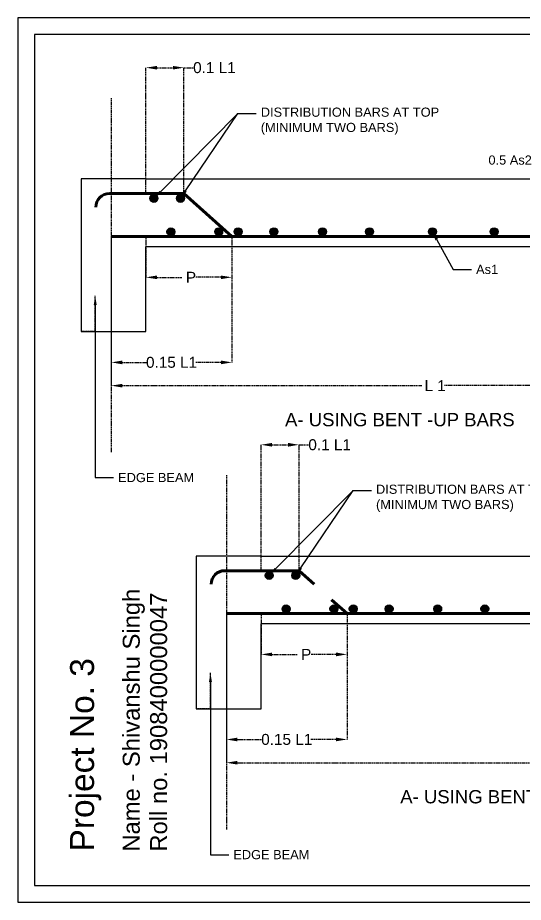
# Model space of a CAD drawing. Header units: millimetres. Extents: x 955 to 145987, y 2368 to 73967.
# Drawn here: x 42184 to 48188, y 33669 to 44169 of the extents above; entities that cross this region are included whole.
import ezdxf
from ezdxf import colors
from ezdxf.entities.mleader import LeaderData, LeaderLine
from ezdxf.math import Vec2, Vec3

# ---------------------------------------------------------------- set-up
doc = ezdxf.new("R2010")
doc.units = ezdxf.units.MM
doc.linetypes.add('HIDDENX2', pattern=[19.05, 12.7, -6.35])
doc.styles.get("Standard").update_dxf_attribs({"font": 'arial.ttf'})
doc.dimstyles.new('beam 2', dxfattribs={"dimtxt": 130, "dimasz": 130, "dimexe": 0.18, "dimexo": 0.0625, "dimgap": 0.09, "dimtad": 0, "dimtih": 1, "dimtoh": 1, "dimdec": 4, "dimzin": 0, "dimdsep": 46, "dimtxsty": 'Standard', "dimcen": 0.09, "dimadec": 0, "dimazin": 0, "dimtfac": 1, "dimtdec": 4, "dimtofl": 0, "dimtmove": 0, "dimatfit": 3, "dimfxl": 1, "dimtolj": 1, "dimtzin": 0, "dimarcsym": 0})

# ---------------------------------------------------------------- blocks, each defined once
blk = doc.blocks.new('*D32')
at = {"color": 0, "linetype": 'HIDDENX2', "lineweight": -2, "transparency": 16777216}
for p, q in [((43295, 41572), (43295, 39802)), ((50938, 41572), (50938, 39802)), ((43425, 39802), (46981, 39802)), ((50808, 39802), (47251, 39802))]:
    blk.add_line(p, q, dxfattribs=at)
at = {"color": 0, "linetype": 'HIDDENX2', "transparency": 16777216}
for points in [[(43425, 39823), (43425, 39780), (43295, 39802)], [(50808, 39823), (50808, 39780), (50938, 39802)]]:
    blk.add_solid(points, dxfattribs=at)
at = {"layer": 'DEFPOINTS', "color": 0, "linetype": 'HIDDENX2', "transparency": 16777216}
for p in [(43295, 41572), (50938, 41572), (50938, 39802)]:
    blk.add_point(p, dxfattribs=at)
at = {"color": 0, "linetype": 'HIDDENX2', "transparency": 16777216, "insert": (47116, 39802), "char_height": 130, "attachment_point": 5}
blk.add_mtext('\\A1; L 1 ', dxfattribs=at)
blk = doc.blocks.new('*D33')
at = {"color": 0, "linetype": 'HIDDENX2', "lineweight": -2, "transparency": 16777216}
for p, q in [((43295, 41572), (43295, 40077)), ((44727, 41572), (44727, 40078)), ((43425, 40078), (43729, 40078)), ((44597, 40078), (44294, 40078))]:
    blk.add_line(p, q, dxfattribs=at)
at = {"color": 0, "linetype": 'HIDDENX2', "transparency": 16777216}
for points in [[(43425, 40099), (43425, 40056), (43295, 40078)], [(44597, 40100), (44597, 40056), (44727, 40078)]]:
    blk.add_solid(points, dxfattribs=at)
at = {"layer": 'DEFPOINTS', "color": 0, "linetype": 'HIDDENX2', "transparency": 16777216}
for p in [(43295, 41572), (44727, 41572), (44727, 40078)]:
    blk.add_point(p, dxfattribs=at)
at = {"color": 0, "linetype": 'HIDDENX2', "transparency": 16777216, "insert": (44011, 40078), "char_height": 130, "attachment_point": 5}
blk.add_mtext('\\A1;0.15 L1', dxfattribs=at)
blk = doc.blocks.new('*D34')
at = {"color": 0, "linetype": 'HIDDENX2', "lineweight": -2, "transparency": 16777216}
for p, q in [((43707, 41572), (43707, 41087)), ((44727, 41572), (44727, 41088)), ((43837, 41087), (44135, 41087)), ((44597, 41088), (44299, 41088))]:
    blk.add_line(p, q, dxfattribs=at)
at = {"color": 0, "linetype": 'HIDDENX2', "transparency": 16777216}
for points in [[(43837, 41109), (43837, 41066), (43707, 41087)], [(44597, 41109), (44597, 41066), (44727, 41088)]]:
    blk.add_solid(points, dxfattribs=at)
at = {"layer": 'DEFPOINTS', "color": 0, "linetype": 'HIDDENX2', "transparency": 16777216}
for p in [(43707, 41572), (44727, 41572), (44727, 41088)]:
    blk.add_point(p, dxfattribs=at)
at = {"color": 0, "linetype": 'HIDDENX2', "transparency": 16777216, "insert": (44217, 41088), "char_height": 130, "attachment_point": 5}
blk.add_mtext('\\A1; P ', dxfattribs=at)
blk = doc.blocks.new('*D35')
at = {"color": 0, "linetype": 'HIDDENX2', "lineweight": -2, "transparency": 16777216}
for p, q in [((43707, 42081), (43707, 43576)), ((43837, 43576), (44027, 43576)), ((44157, 42081), (44157, 43576)), ((44157, 43576), (44287, 43576))]:
    blk.add_line(p, q, dxfattribs=at)
at = {"color": 0, "linetype": 'HIDDENX2', "transparency": 16777216}
for points in [[(43837, 43597), (43837, 43554), (43707, 43576)], [(44027, 43597), (44027, 43554), (44157, 43576)]]:
    blk.add_solid(points, dxfattribs=at)
at = {"layer": 'DEFPOINTS', "color": 0, "linetype": 'HIDDENX2', "transparency": 16777216}
for p in [(44157, 43576), (43707, 42081), (44157, 42081)]:
    blk.add_point(p, dxfattribs=at)
at = {"color": 0, "linetype": 'HIDDENX2', "transparency": 16777216, "insert": (44520, 43576), "char_height": 130, "attachment_point": 5}
blk.add_mtext('\\A1;0.1 L1', dxfattribs=at)
blk = doc.blocks.new('*D56')
at = {"color": 0, "linetype": 'HIDDENX2', "lineweight": -2, "transparency": 16777216}
for p, q in [((44663, 37096), (44663, 35326)), ((52306, 37096), (52306, 35326)), ((44793, 35326), (48349, 35326)), ((52176, 35326), (48619, 35326))]:
    blk.add_line(p, q, dxfattribs=at)
at = {"color": 0, "linetype": 'HIDDENX2', "transparency": 16777216}
for points in [[(44793, 35348), (44793, 35304), (44663, 35326)], [(52176, 35348), (52176, 35304), (52306, 35326)]]:
    blk.add_solid(points, dxfattribs=at)
at = {"layer": 'DEFPOINTS', "color": 0, "linetype": 'HIDDENX2', "transparency": 16777216}
for p in [(44663, 37096), (52306, 37096), (52306, 35326)]:
    blk.add_point(p, dxfattribs=at)
at = {"color": 0, "linetype": 'HIDDENX2', "transparency": 16777216, "insert": (48484, 35326), "char_height": 130, "attachment_point": 5}
blk.add_mtext('\\A1; L 1 ', dxfattribs=at)
blk = doc.blocks.new('*D61')
at = {"color": 0, "linetype": 'HIDDENX2', "lineweight": -2, "transparency": 16777216}
for p, q in [((44663, 37096), (44663, 35602)), ((46095, 37097), (46095, 35602)), ((44793, 35602), (45097, 35602)), ((45965, 35602), (45662, 35602))]:
    blk.add_line(p, q, dxfattribs=at)
at = {"color": 0, "linetype": 'HIDDENX2', "transparency": 16777216}
for points in [[(44793, 35624), (44793, 35580), (44663, 35602)], [(45965, 35624), (45965, 35581), (46095, 35602)]]:
    blk.add_solid(points, dxfattribs=at)
at = {"layer": 'DEFPOINTS', "color": 0, "linetype": 'HIDDENX2', "transparency": 16777216}
for p in [(44663, 37096), (46095, 37097), (46095, 35602)]:
    blk.add_point(p, dxfattribs=at)
at = {"color": 0, "linetype": 'HIDDENX2', "transparency": 16777216, "insert": (45379, 35602), "char_height": 130, "attachment_point": 5}
blk.add_mtext('\\A1;0.15 L1', dxfattribs=at)
blk = doc.blocks.new('*D62')
at = {"color": 0, "linetype": 'HIDDENX2', "lineweight": -2, "transparency": 16777216}
for p, q in [((45075, 37096), (45075, 36612)), ((46095, 37097), (46095, 36612)), ((45205, 36612), (45503, 36612)), ((45965, 36612), (45667, 36612))]:
    blk.add_line(p, q, dxfattribs=at)
at = {"color": 0, "linetype": 'HIDDENX2', "transparency": 16777216}
for points in [[(45205, 36633), (45205, 36590), (45075, 36612)], [(45965, 36634), (45965, 36590), (46095, 36612)]]:
    blk.add_solid(points, dxfattribs=at)
at = {"layer": 'DEFPOINTS', "color": 0, "linetype": 'HIDDENX2', "transparency": 16777216}
for p in [(45075, 37096), (46095, 37097), (46095, 36612)]:
    blk.add_point(p, dxfattribs=at)
at = {"color": 0, "linetype": 'HIDDENX2', "transparency": 16777216, "insert": (45585, 36612), "char_height": 130, "attachment_point": 5}
blk.add_mtext('\\A1; P ', dxfattribs=at)
blk = doc.blocks.new('*D63')
at = {"color": 0, "linetype": 'HIDDENX2', "lineweight": -2, "transparency": 16777216}
for p, q in [((45075, 37606), (45075, 39100)), ((45205, 39100), (45395, 39100)), ((45525, 37606), (45525, 39100)), ((45525, 39100), (45655, 39100))]:
    blk.add_line(p, q, dxfattribs=at)
at = {"color": 0, "linetype": 'HIDDENX2', "transparency": 16777216}
for points in [[(45205, 39122), (45205, 39078), (45075, 39100)], [(45395, 39122), (45395, 39078), (45525, 39100)]]:
    blk.add_solid(points, dxfattribs=at)
at = {"layer": 'DEFPOINTS', "color": 0, "linetype": 'HIDDENX2', "transparency": 16777216}
for p in [(45525, 39100), (45075, 37605), (45525, 37605)]:
    blk.add_point(p, dxfattribs=at)
at = {"color": 0, "linetype": 'HIDDENX2', "transparency": 16777216, "insert": (45888, 39100), "char_height": 130, "attachment_point": 5}
blk.add_mtext('\\A1;0.1 L1', dxfattribs=at)

msp = doc.modelspace()

# ---------------------------------------------------------------- hatches: boundary and pattern name
h = msp.add_hatch(color=256)
h.dxf.hatch_style = 1
h.paths.add_polyline_path([(43849.16963, 42024.14076, 1), (43754.87243, 42024.14076, 1)])
h = msp.add_hatch(color=256)
h.dxf.hatch_style = 1
h.paths.add_polyline_path([(44164.87626, 42024.14076, 1), (44070.57907, 42024.14076, 1)])
h = msp.add_hatch(color=256)
h.dxf.hatch_style = 1
h.paths.add_polyline_path([(44050.25686, 41627.63895, 1), (43955.95967, 41627.63895, 1)])
h = msp.add_hatch(color=256)
h.dxf.hatch_style = 1
h.paths.add_polyline_path([(44617.94866, 41628.55521, 1), (44523.65147, 41628.55521, 1)])
h = msp.add_hatch(color=256)
h.dxf.hatch_style = 1
h.paths.add_polyline_path([(44848.31292, 41628.55521, 1), (44754.01573, 41628.55521, 1)])
h = msp.add_hatch(color=256)
h.dxf.hatch_style = 1
h.paths.add_polyline_path([(45273.35117, 41628.55521, 1), (45179.05398, 41628.55521, 1)])
h = msp.add_hatch(color=256)
h.dxf.hatch_style = 1
h.paths.add_polyline_path([(45850.31742, 41628.64203, 1), (45756.02022, 41628.64203, 1)])
h = msp.add_hatch(color=256)
h.dxf.hatch_style = 1
h.paths.add_polyline_path([(46410.15531, 41628.64203, 1), (46315.85812, 41628.64203, 1)])
h = msp.add_hatch(color=256)
h.dxf.hatch_style = 1
h.paths.add_polyline_path([(47155.52131, 41628.64203, 1), (47061.22412, 41628.64203, 1)])
h = msp.add_hatch(color=256)
h.dxf.hatch_style = 1
h.paths.add_polyline_path([(47887.86759, 41628.64203, 1), (47793.5704, 41628.64203, 1)])
h = msp.add_hatch(color=256)
h.dxf.hatch_style = 1
h.paths.add_polyline_path([(45217.11662, 37548.4761, 1), (45122.81942, 37548.4761, 1)])
h = msp.add_hatch(color=256)
h.dxf.hatch_style = 1
h.paths.add_polyline_path([(45532.82325, 37548.4761, 1), (45438.52606, 37548.4761, 1)])
h = msp.add_hatch(color=256)
h.dxf.hatch_style = 1
h.paths.add_polyline_path([(45418.20385, 37151.97429, 1), (45323.90666, 37151.97429, 1)])
h = msp.add_hatch(color=256)
h.dxf.hatch_style = 1
h.paths.add_polyline_path([(45985.89565, 37152.89055, 1), (45891.59846, 37152.89055, 1)])
h = msp.add_hatch(color=256)
h.dxf.hatch_style = 1
h.paths.add_polyline_path([(46216.25991, 37152.89055, 1), (46121.96272, 37152.89055, 1)])
h = msp.add_hatch(color=256)
h.dxf.hatch_style = 1
h.paths.add_polyline_path([(46641.29816, 37152.89055, 1), (46547.00097, 37152.89055, 1)])
h = msp.add_hatch(color=256)
h.dxf.hatch_style = 1
h.paths.add_polyline_path([(47218.26441, 37152.97737, 1), (47123.96721, 37152.97737, 1)])
h = msp.add_hatch(color=256)
h.dxf.hatch_style = 1
h.paths.add_polyline_path([(47778.1023, 37152.97737, 1), (47683.80511, 37152.97737, 1)])

# ---------------------------------------------------------------- linework, layer by layer
at = {"linetype": 'HIDDENX2'}
for p, q in [((43294.91064, 43214.55603), (43295.90339, 39010.56841)), ((43104.94366, 40443.07546), (43104.94366, 40868.58981)), ((43104.94366, 40443.07546), (42937.28273, 40443.07546)), ((42937.28273, 40443.07546), (43104.94366, 40443.07546)), ((44662.85763, 38738.89137), (44663.85038, 34534.90375)), ((44472.89065, 35967.4108), (44472.89065, 36392.92514)), ((44472.89065, 35967.4108), (44305.22972, 35967.4108)), ((44305.22972, 35967.4108), (44472.89065, 35967.4108))]:
    msp.add_line(p, q, dxfattribs=at)
for p, q in [((43707.2766, 42254.82574), (42937.28273, 42254.82574)), ((42937.28273, 42254.82574), (42937.28273, 40443.07546)), ((43707.2766, 42254.82574), (54523.30814, 42254.82574)), ((43707.2766, 40443.07546), (43707.2766, 41449.33899)), ((50393.69341, 41449.33899), (43707.2766, 41449.33899)), ((42937.28273, 40443.07546), (43707.2766, 40443.07546)), ((45075.22359, 37779.16108), (44305.22972, 37779.16108)), ((44305.22972, 37779.16108), (44305.22972, 35967.4108)), ((45075.22359, 37779.16108), (55891.25513, 37779.16108)), ((45075.22359, 35967.4108), (45075.22359, 36973.67432)), ((51761.6404, 36973.67432), (45075.22359, 36973.67432)), ((44305.22972, 35967.4108), (45075.22359, 35967.4108))]:
    msp.add_line(p, q)
at = {"color": 240, "linetype": 'Continuous', "lineweight": 100, "true_color": 0xed1f24}
for p, q in [((43273.30962, 42081.13054), (44157.4945, 42081.13054)), ((44157.4945, 42081.13054), (44727.42798, 41571.91428)), ((43294.92252, 41571.91428), (54523.30814, 41575.77089)), ((44641.25661, 37605.46588), (45525.44149, 37605.46588)), ((45525.44149, 37605.46588), (45703.53259, 37446.34752)), ((45911.16079, 37260.83875), (46095.37497, 37096.24961)), ((44662.86952, 37096.24961), (55891.25513, 37100.10623))]:
    msp.add_line(p, q, dxfattribs=at)
for points in [[(42184.4002, 33669.3524), (57034.4002, 33669.3524), (57034.4002, 44169.3524), (42184.4002, 44169.3524)], [(42384.4002, 33869.3524), (56834.4002, 33869.3524), (56834.4002, 43969.3524), (42384.4002, 43969.3524)]]:
    msp.add_lwpolyline(points, close=True)
at = {"lineweight": -2}
for centre in [(43802.02103, 42024.14076), (44117.72766, 42024.14076), (44003.10827, 41627.63895), (44570.80006, 41628.55521), (44801.16433, 41628.55521), (45226.20257, 41628.55521), (45803.16882, 41628.64203), (46363.00671, 41628.64203), (47108.37271, 41628.64203), (47840.71899, 41628.64203), (45169.96802, 37548.4761), (45485.67465, 37548.4761), (45371.05526, 37151.97429), (45938.74705, 37152.89055), (46169.11132, 37152.89055), (46594.14956, 37152.89055), (47171.11581, 37152.97737), (47730.9537, 37152.97737)]:
    msp.add_circle(centre, 47.1486, dxfattribs=at)
at = {"color": 240, "lineweight": 100, "true_color": 0xed1f24}
for centre in [(43273.30962, 41920.85047), (44641.25661, 37445.18581)]:
    msp.add_arc(centre, 160.28007, 90, 180.051038247, dxfattribs=at)

# ---------------------------------------------------------------- texts
for s, height, p in [('Name - Shivanshu Singh', 201.9834745, (43633.72692, 34270.89236)), ('Roll no. 1908400000047', 201.9834745, (43958.1956, 34270.89236)), ('Project No. 3', 284.172618, (43090.65208, 34273.27765))]:
    msp.add_text(s, height=height, rotation=90).set_placement(p)
at = {"linetype": 'HIDDENX2', "char_height": 157.5299687, "attachment_point": 1}
for insert in [(45358.69678, 39476.98286), (46726.64377, 35001.3182)]:
    msp.add_mtext_dynamic_manual_height_columns('A- USING BENT -UP BARS', width=3104.3734207, gutter_width=787.64984, heights=[158.45735], dxfattribs=dict(at, insert=insert))

# ---------------------------------------------------------------- dimensions: what is measured, and where the dimension line sits
at = {"linetype": 'HIDDENX2'}
for base, p1, p2, text, picture, middle in [((44157.4945, 43575.77652), (43707.2766, 42081.13054), (44157.4945, 42081.13054), '0.1 L1', '*D35', (44519.60701, 43575.77652)), ((50937.61635, 39801.68912), (43294.92252, 41571.91428), (50937.61635, 41571.91428), ' L 1 ', '*D32', (47116.26944, 39801.68912)), ((45525.44149, 39100.11186), (45075.22359, 37605.46588), (45525.44149, 37605.46588), '0.1 L1', '*D63', (45887.554, 39100.11186)), ((52305.56334, 35326.02446), (44662.86952, 37096.24961), (52305.56334, 37096.24961), ' L 1 ', '*D56', (48484.21643, 35326.02446))]:
    dim = msp.add_linear_dim(base=base, p1=p1, p2=p2, text=text, dimstyle='beam 2', dxfattribs=at)
    dim.commit()
    dim.dimension.update_dxf_attribs({"geometry": picture, "text_midpoint": middle})
for p1, p2, distance, text, picture, middle in [((43294.92252, 41571.91428), (44726.87751, 41572.40611), -1494.27561, '0.15 L1', '*D33', (44011.41325, 40077.88467)), ((43707.2766, 41572.05591), (44726.87751, 41572.40611), -484.70568, ' P ', '*D34', (44217.24354, 41087.52536)), ((44662.86952, 37096.24961), (46094.8245, 37096.74145), -1494.27561, '0.15 L1', '*D61', (45379.36024, 35602.22001)), ((45075.22359, 37096.39125), (46094.8245, 37096.74145), -484.70568, ' P ', '*D62', (45585.19053, 36611.8607))]:
    dim = msp.add_aligned_dim(p1=p1, p2=p2, distance=distance, text=text, dimstyle='beam 2', dxfattribs=at)
    dim.commit()
    dim.dimension.update_dxf_attribs({"geometry": picture, "text_midpoint": middle})

# ---------------------------------------------------------------- leaders
ml = msp.add_multileader_mtext('Standard', dxfattribs=at)
ml.set_content('DISTRIBUTION BARS AT TOP\\P(MINIMUM TWO BARS)', color=256)
ml.set_leader_properties()
ml.build(insert=Vec2(0, 0))
ml.multileader.update_dxf_attribs({"arrow_head_size": 108.70502, "scale": 30})
ctx = ml.context
ctx.base_point, ctx.scale, ctx.char_height, ctx.arrow_head_size, ctx.landing_gap_size, ctx.plane_origin = Vec3(45016.50885, 43032.04175), 30, 108.7050169, 108.70502, 54.35251, Vec3(43802.02103, 42024.14076)
notes = []
notes.append((ctx, [(0, (1, 1, 0), (44799.09882, 43032.04175), (1, 0), 217.41003, [(0, [(43802.02103, 42024.14076)], 0, [])])]))
ctx.mtext.insert, ctx.mtext.flow_direction = Vec3(45070.86136, 43102.37375), 5
ml = msp.add_multileader_mtext('Standard', dxfattribs=at)
ml.set_content('', color=256)
ml.set_leader_properties()
ml.build(insert=Vec2(0, 0))
ml.multileader.update_dxf_attribs({"arrow_head_size": 108.70502, "scale": 30})
ctx = ml.context
ctx.base_point, ctx.scale, ctx.char_height, ctx.arrow_head_size, ctx.landing_gap_size, ctx.plane_origin = Vec3(45016.50885, 43032.04175), 30, 108.70502, 108.70502, 54.35251, Vec3(44117.72766, 42024.14076)
notes.append((ctx, [(0, (1, 1, 0), (44799.09882, 43032.04175), (1, 0), 217.41003, [(0, [(44117.72766, 42024.14076)], 0, [])])]))
ctx.mtext.insert, ctx.mtext.flow_direction = Vec3(45070.86136, 43086.39426), 5
ml = msp.add_multileader_mtext('Standard', dxfattribs=at)
ml.set_content('0.5 As2', color=256)
ml.set_leader_properties()
ml.build(insert=Vec2(0, 0))
ml.multileader.update_dxf_attribs({"arrow_head_size": 108.70502, "scale": 30})
ctx = ml.context
ctx.base_point, ctx.scale, ctx.char_height, ctx.arrow_head_size, ctx.landing_gap_size, ctx.plane_origin = Vec3(47733.64001, 42478.70341), 30, 108.705017, 108.70502, 54.35251, Vec3(48745.62116, 42024.62977)
ctx.text_align_type = 2
notes.append((ctx, [(0, (1, 1, 0), (48560.42101, 42478.70341), (-1, 0), 217.41003, [(0, [(48745.62116, 42024.62977)], 0, [])])]))
ctx.mtext.insert, ctx.mtext.alignment, ctx.mtext.flow_direction = Vec3(48288.65846, 42533.9828), 3, 5
ml = msp.add_multileader_mtext('Standard', dxfattribs=at)
ml.set_content('As1', color=256)
ml.set_leader_properties()
ml.build(insert=Vec2(0, 0))
ml.multileader.update_dxf_attribs({"arrow_head_size": 108.70502, "scale": 30})
ctx = ml.context
ctx.base_point, ctx.scale, ctx.char_height, ctx.arrow_head_size, ctx.landing_gap_size, ctx.plane_origin = Vec3(47572.70966, 41180.78395), 30, 108.705017, 108.70502, 54.35251, Vec3(47108.37271, 41628.64203)
notes.append((ctx, [(0, (1, 1, 0), (47355.29962, 41180.78395), (1, 0), 217.41003, [(0, [(47108.37271, 41628.64203)], 0, [])])]))
ctx.mtext.insert, ctx.mtext.flow_direction = Vec3(47627.06217, 41236.02627), 5
ml = msp.add_multileader_mtext('Standard', dxfattribs=at)
ml.set_content('EDGE BEAM', color=256)
ml.set_leader_properties()
ml.build(insert=Vec2(0, 0))
ml.multileader.update_dxf_attribs({"arrow_head_size": 108.70502, "scale": 30})
ctx = ml.context
ctx.base_point, ctx.scale, ctx.char_height, ctx.arrow_head_size, ctx.landing_gap_size, ctx.plane_origin = Vec3(43322.3537, 38710.1487), 30, 108.705017, 108.70502, 54.35251, Vec3(43104.94366, 40868.58981)
notes.append((ctx, [(0, (1, 1, 0), (43104.94366, 38710.1487), (1, 0), 217.41003, [(0, [(43104.94366, 40868.58981)], 0, [])])]))
ctx.mtext.insert, ctx.mtext.flow_direction = Vec3(43376.70621, 38765.42809), 5
ml = msp.add_multileader_mtext('Standard', dxfattribs=at)
ml.set_content('DISTRIBUTION BARS AT TOP\\P(MINIMUM TWO BARS)', color=256)
ml.set_leader_properties()
ml.build(insert=Vec2(0, 0))
ml.multileader.update_dxf_attribs({"arrow_head_size": 108.70502, "scale": 30})
ctx = ml.context
ctx.base_point, ctx.scale, ctx.char_height, ctx.arrow_head_size, ctx.landing_gap_size, ctx.plane_origin = Vec3(46384.45584, 38556.37709), 30, 108.7050169, 108.70502, 54.35251, Vec3(45169.96802, 37548.4761)
notes.append((ctx, [(0, (1, 1, 0), (46167.04581, 38556.37709), (1, 0), 217.41003, [(0, [(45169.96802, 37548.4761)], 0, [])])]))
ctx.mtext.insert, ctx.mtext.flow_direction = Vec3(46438.80835, 38626.70909), 5
ml = msp.add_multileader_mtext('Standard', dxfattribs=at)
ml.set_content('', color=256)
ml.set_leader_properties()
ml.build(insert=Vec2(0, 0))
ml.multileader.update_dxf_attribs({"arrow_head_size": 108.70502, "scale": 30})
ctx = ml.context
ctx.base_point, ctx.scale, ctx.char_height, ctx.arrow_head_size, ctx.landing_gap_size, ctx.plane_origin = Vec3(46384.45584, 38556.37709), 30, 108.70502, 108.70502, 54.35251, Vec3(45485.67465, 37548.4761)
notes.append((ctx, [(0, (1, 1, 0), (46167.04581, 38556.37709), (1, 0), 217.41003, [(0, [(45485.67465, 37548.4761)], 0, [])])]))
ctx.mtext.insert, ctx.mtext.flow_direction = Vec3(46438.80835, 38610.7296), 5
ml = msp.add_multileader_mtext('Standard', dxfattribs=at)
ml.set_content('EDGE BEAM', color=256)
ml.set_leader_properties()
ml.build(insert=Vec2(0, 0))
ml.multileader.update_dxf_attribs({"arrow_head_size": 108.70502, "scale": 30})
ctx = ml.context
ctx.base_point, ctx.scale, ctx.char_height, ctx.arrow_head_size, ctx.landing_gap_size, ctx.plane_origin = Vec3(44690.30069, 34234.48404), 30, 108.705017, 108.70502, 54.35251, Vec3(44472.89065, 36392.92514)
notes.append((ctx, [(0, (1, 1, 0), (44472.89065, 34234.48404), (1, 0), 217.41003, [(0, [(44472.89065, 36392.92514)], 0, [])])]))
ctx.mtext.insert, ctx.mtext.flow_direction = Vec3(44744.6532, 34289.76343), 5
for ctx, leaders in notes:
    for number, flags, end, landing, length, lines in leaders:
        leader = LeaderData()
        leader.index, (leader.has_last_leader_line, leader.has_dogleg_vector, leader.attachment_direction) = number, flags
        leader.last_leader_point, leader.dogleg_vector, leader.dogleg_length = Vec3(end), Vec3(landing), length
        for number, points, colour, breaks in lines:
            line = LeaderLine()
            line.index, line.vertices, line.color, line.breaks = number, Vec3.list(points), colors.encode_raw_color(colour), breaks
            leader.lines.append(line)
        ctx.leaders.append(leader)

doc.saveas('drawing.dxf')
